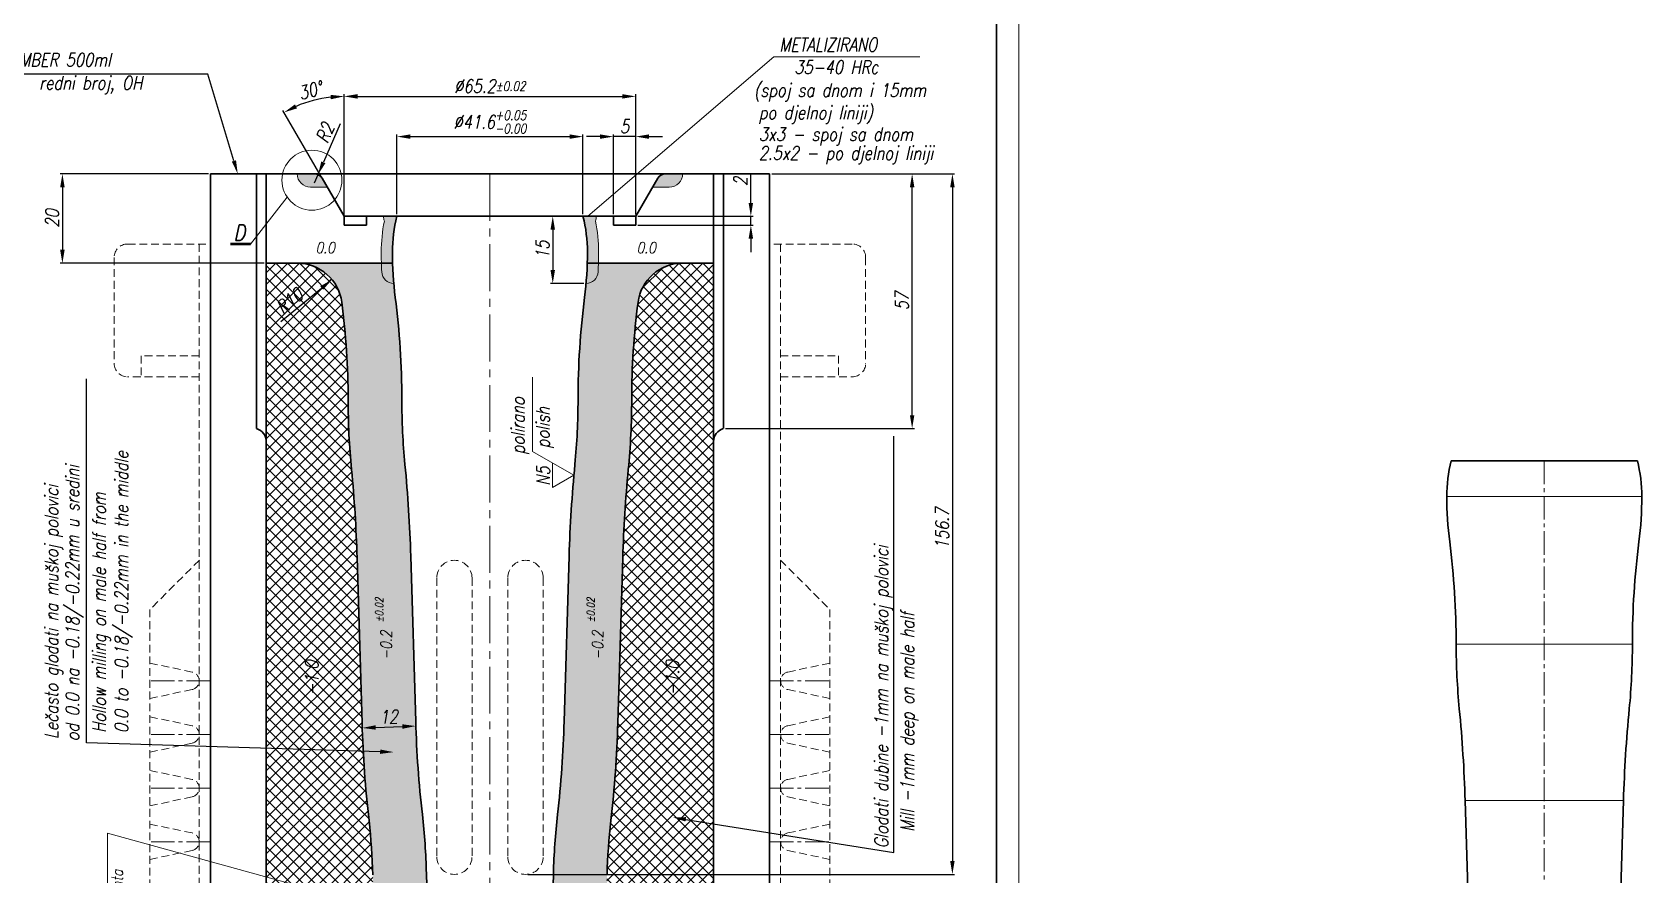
# Model space of a CAD drawing. Extents: x 459 to 1019, y 12 to 613.
# Drawn here: x 658.8 to 1018.7, y 197.3 to 385.8 of the extents above; entities that cross this region are included whole.
import ezdxf
from ezdxf import colors
from ezdxf.entities.mleader import LeaderData, LeaderLine
from ezdxf.math import Vec2, Vec3

# ---------------------------------------------------------------- set-up
doc = ezdxf.new("R2010")
doc.units = 0
doc.header["$LTSCALE"] = 7
doc.header["$MEASUREMENT"] = 0
doc.linetypes.add('CENTER2', pattern=[1.125, 0.75, -0.125, 0.125, -0.125])
doc.linetypes.add('HIDDEN', pattern=[0.375, 0.25, -0.125])
doc.layers.get('0').update_dxf_attribs({"linetype": 'CONTINUOUS', "lineweight": 15})
for name, color, linetype, lineweight in [('1', 1, 'CENTER2', 15), ('2', 2, 'HIDDEN', 15), ('3', 3, 'CONTINUOUS', 30), ('4', 5, 'CONTINUOUS', 50), ('8', 252, 'CONTINUOUS', 15), ('ENGLISH', 252, 'CONTINUOUS', 18)]:
    doc.layers.add(name, color=color, linetype=linetype, lineweight=lineweight)
doc.styles.add('ITALICT', font='ITALICT.shx', dxfattribs={"width": 0.8, "height": 3})
doc.styles.get("Standard").update_dxf_attribs({"font": 'isocp.shx', "height": 3})
doc.dimstyles.get("Standard").update_dxf_attribs({"dimtxt": 3, "dimasz": 3, "dimexe": 0.5, "dimexo": 0.5, "dimgap": 0.8, "dimtad": 1, "dimdsep": 46, "dimtxsty": 'ITALICT', "dimcen": 0.09, "dimazin": 2, "dimtfac": 1, "dimtmove": 0, "dimatfit": 3, "dimfxl": 1, "dimtolj": 1, "dimtzin": 0, "dimarcsym": 0})

# ---------------------------------------------------------------- blocks, each defined once
blk = doc.blocks.new('*D15')
at = {"color": 0, "lineweight": -2, "transparency": 16777216}
for p, q in [((728.56, 345.12), (728.56, 371.94)), ((731.56, 371.44), (790.76, 371.44)), ((793.76, 345.12), (793.76, 371.94))]:
    blk.add_line(p, q, dxfattribs=at)
at = {"color": 0, "transparency": 16777216}
for points in [[(731.56, 371.94), (731.56, 370.94), (728.56, 371.44)], [(790.76, 371.94), (790.76, 370.94), (793.76, 371.44)]]:
    blk.add_solid(points, dxfattribs=at)
at = {"color": 0, "transparency": 16777216, "insert": (761.16, 373.74), "char_height": 3, "attachment_point": 5, "style": 'ITALICT'}
blk.add_mtext('\\A1;%%c65.2{}{\\H0.71x;\\C3;%%p0.02}', dxfattribs=at)
blk = doc.blocks.new('*D36')
at = {"color": 0, "lineweight": -2, "transparency": 16777216}
for p, q in [((824.16, 354.12), (856.06, 354.12)), ((855.56, 300.12), (855.56, 351.12)), ((813.85, 297.12), (856.06, 297.12))]:
    blk.add_line(p, q, dxfattribs=at)
at = {"color": 0, "transparency": 16777216}
for points in [[(855.06, 351.12), (856.06, 351.12), (855.56, 354.12)], [(855.06, 300.12), (856.06, 300.12), (855.56, 297.12)]]:
    blk.add_solid(points, dxfattribs=at)
at = {"color": 0, "transparency": 16777216, "insert": (853.26, 325.62), "char_height": 3, "attachment_point": 5, "rotation": 90, "style": 'ITALICT'}
blk.add_mtext('\\A1;57', dxfattribs=at)
blk = doc.blocks.new('*D39')
at = {"color": 0, "lineweight": -2, "transparency": 16777216}
for p, q in [((824.16, 354.12), (865.06, 354.12)), ((864.56, 351.12), (864.56, 200.42)), ((769.61, 197.42), (865.06, 197.42))]:
    blk.add_line(p, q, dxfattribs=at)
at = {"color": 0, "transparency": 16777216}
for points in [[(864.06, 351.12), (865.06, 351.12), (864.56, 354.12)], [(864.06, 200.42), (865.06, 200.42), (864.56, 197.42)]]:
    blk.add_solid(points, dxfattribs=at)
at = {"color": 0, "transparency": 16777216, "insert": (862.26, 274.77), "char_height": 3, "attachment_point": 5, "rotation": 90, "style": 'ITALICT'}
blk.add_mtext('\\A1;156.7', dxfattribs=at)
blk = doc.blocks.new('*D40')
at = {"color": 0, "lineweight": -2, "transparency": 16777216}
for p, q in [((698.21, 354.12), (665.08, 354.12)), ((665.58, 351.12), (665.58, 337.12)), ((710.66, 334.12), (665.08, 334.12))]:
    blk.add_line(p, q, dxfattribs=at)
at = {"color": 0, "transparency": 16777216}
for points in [[(665.08, 351.12), (666.08, 351.12), (665.58, 354.12)], [(665.08, 337.12), (666.08, 337.12), (665.58, 334.12)]]:
    blk.add_solid(points, dxfattribs=at)
at = {"color": 0, "transparency": 16777216, "insert": (663.28, 344.12), "char_height": 3, "attachment_point": 5, "rotation": 90, "style": 'ITALICT'}
blk.add_mtext('\\A1;20', dxfattribs=at)
blk = doc.blocks.new('*D56')
at = {"color": 0, "lineweight": -2, "transparency": 16777216}
for p, q in [((740.36, 345.12), (740.36, 362.94)), ((743.36, 362.44), (778.96, 362.44)), ((781.96, 345.12), (781.96, 362.94))]:
    blk.add_line(p, q, dxfattribs=at)
at = {"color": 0, "transparency": 16777216}
for points in [[(743.36, 362.94), (743.36, 361.94), (740.36, 362.44)], [(778.96, 362.94), (778.96, 361.94), (781.96, 362.44)]]:
    blk.add_solid(points, dxfattribs=at)
at = {"color": 0, "transparency": 16777216, "insert": (761.16, 365.72), "char_height": 3, "attachment_point": 5, "style": 'ITALICT'}
blk.add_mtext('\\A1;%%c41.6{}{\\H0.71x;\\C3;\\S+0.05^ -0.00;}', dxfattribs=at)
blk = doc.blocks.new('*D57')
at = {"color": 0, "lineweight": -2, "transparency": 16777216}
for p, q in [((727.7, 365.31), (723.93, 356.7)), ((721.92, 352.12), (722.73, 353.95))]:
    blk.add_line(p, q, dxfattribs=at)
at = {"color": 0, "transparency": 16777216}
blk.add_solid([(723.47, 356.9), (724.39, 356.5), (722.73, 353.95)], dxfattribs=at)
at = {"color": 0, "transparency": 16777216, "insert": (724.31, 363.3), "char_height": 3, "attachment_point": 5, "rotation": 66.3525, "style": 'ITALICT'}
blk.add_mtext('\\A1;R2', dxfattribs=at)
blk = doc.blocks.new('*D89')
at = {"color": 0, "lineweight": -2, "transparency": 16777216}
for p, q in [((728.56, 345.62), (728.56, 371.95)), ((723.41, 353.55), (714.9, 368.29))]:
    blk.add_line(p, q, dxfattribs=at)
blk.add_arc((728.56, 344.62), 26.83, 96.4093, 113.5907, dxfattribs=at)
at = {"color": 0, "transparency": 16777216}
for points in [[(725.54, 371.78), (725.6, 370.79), (728.56, 371.45)], [(718.05, 368.76), (717.6, 369.66), (715.15, 367.86)]]:
    blk.add_solid(points, dxfattribs=at)
at = {"color": 0, "transparency": 16777216, "insert": (721.02, 372.76), "char_height": 3, "attachment_point": 5, "rotation": 15, "style": 'ITALICT'}
blk.add_mtext('\\A1;30°', dxfattribs=at)
blk = doc.blocks.new('*D94')
at = {"color": 0, "lineweight": -2, "transparency": 16777216}
for p, q in [((819.5, 347.62), (819.5, 354.16)), ((794.26, 344.62), (820, 344.62)), ((794.26, 342.62), (820, 342.62)), ((819.5, 342.62), (819.5, 344.62)), ((819.5, 339.62), (819.5, 336.62))]:
    blk.add_line(p, q, dxfattribs=at)
at = {"color": 0, "transparency": 16777216}
for points in [[(819, 347.62), (820, 347.62), (819.5, 344.62)], [(819, 339.62), (820, 339.62), (819.5, 342.62)]]:
    blk.add_solid(points, dxfattribs=at)
at = {"color": 0, "transparency": 16777216, "insert": (817.2, 352.39), "char_height": 3, "attachment_point": 5, "rotation": 90, "style": 'ITALICT'}
blk.add_mtext('\\A1;2', dxfattribs=at)
blk = doc.blocks.new('*D95')
at = {"color": 0, "lineweight": -2, "transparency": 16777216}
for p, q in [((785.76, 362.44), (782.76, 362.44)), ((788.76, 345.12), (788.76, 362.94)), ((793.76, 362.44), (788.76, 362.44)), ((793.76, 345.12), (793.76, 362.94)), ((796.76, 362.44), (799.76, 362.44))]:
    blk.add_line(p, q, dxfattribs=at)
at = {"color": 0, "transparency": 16777216}
for points in [[(785.76, 362.94), (785.76, 361.94), (788.76, 362.44)], [(796.76, 362.94), (796.76, 361.94), (793.76, 362.44)]]:
    blk.add_solid(points, dxfattribs=at)
at = {"color": 0, "transparency": 16777216, "insert": (791.26, 364.74), "char_height": 3, "attachment_point": 5, "style": 'ITALICT'}
blk.add_mtext('\\A1;5', dxfattribs=at)
blk = doc.blocks.new('*D96')
at = {"color": 0, "lineweight": -2, "transparency": 16777216}
for p, q in [((775.21, 341.62), (775.21, 332.62)), ((782.16, 329.62), (774.71, 329.62))]:
    blk.add_line(p, q, dxfattribs=at)
at = {"color": 0, "transparency": 16777216}
for points in [[(774.71, 341.62), (775.71, 341.62), (775.21, 344.62)], [(774.71, 332.62), (775.71, 332.62), (775.21, 329.62)]]:
    blk.add_solid(points, dxfattribs=at)
at = {"color": 0, "transparency": 16777216, "insert": (772.91, 337.12), "char_height": 3, "attachment_point": 5, "rotation": 90, "style": 'ITALICT'}
blk.add_mtext('\\A1;15', dxfattribs=at)
blk = doc.blocks.new('A$C06FE1C3C')
for p, q in [((-9.22, 5.32), (-9.22, 21.93)), ((-9.22, 5.32), (0, 0)), ((-4.76, 2.75), (-4.76, -2.75)), ((-4.76, -2.75), (0, 0))]:
    blk.add_line(p, q)
at = {"style": 'ITALICT', "width": 0.8}
for s, p in [('polirano', (-11.02, 4.68)), ('N5', (-5.38, -2.36))]:
    blk.add_text(s, height=3, rotation=90, dxfattribs=at).set_placement(p)
at = {"layer": 'ENGLISH', "style": 'ITALICT', "width": 0.8}
blk.add_text('polish', height=3, rotation=90, dxfattribs=at).set_placement((-5.45, 6.02))
blk = doc.blocks.new('*D104')
at = {"color": 0, "linetype": 'ByBlock', "lineweight": -2, "transparency": 16777216}
blk.add_line((714.42, 321.08), (723.54, 328.56), dxfattribs=at)
at = {"color": 0, "transparency": 16777216}
blk.add_solid([(723.22, 328.95), (723.86, 328.18), (725.86, 330.47)], dxfattribs=at)
at = {"color": 0, "transparency": 16777216, "insert": (716.36, 325.65), "char_height": 3, "attachment_point": 5, "rotation": 39.3801, "style": 'ITALICT'}
blk.add_mtext('\\A1;R10', dxfattribs=at)
blk = doc.blocks.new('*D105')
at = {"color": 0, "linetype": 'ByBlock', "lineweight": -2, "transparency": 16777216}
for p, q in [((732.59, 230.66), (732.59, 230.68)), ((735.6, 230.29), (741.6, 230.49)), ((744.58, 231.07), (744.58, 231.09))]:
    blk.add_line(p, q, dxfattribs=at)
at = {"color": 0, "transparency": 16777216}
for points in [[(735.59, 230.78), (735.62, 229.79), (732.6, 230.18)], [(741.58, 230.99), (741.62, 229.99), (744.6, 230.59)]]:
    blk.add_solid(points, dxfattribs=at)
at = {"color": 0, "transparency": 16777216, "insert": (738.52, 232.69), "char_height": 3, "attachment_point": 5, "rotation": 1.9436, "style": 'ITALICT'}
blk.add_mtext('\\A1;12', dxfattribs=at)

msp = doc.modelspace()

# ---------------------------------------------------------------- hatches: boundary and pattern name
h = msp.add_hatch(color=256)
h.dxf.hatch_style = 1
h.paths.add_polyline_path([(718.0794, 354.121, 0.41421356), (721.0794, 351.121), (724.8115, 351.121), (723.6568, 353.121, 0.26794919), (721.9247, 354.121)])
h.paths.add_polyline_path([(801.2491, 351.121, 0.41421356), (804.2491, 354.121), (800.4038, 354.121, 0.26794919), (798.6717, 353.121), (797.517, 351.121)])
h = msp.add_hatch(color=256)
h.dxf.hatch_style = 1
h.paths.add_polyline_path([(784.7698, 343.5585, 0.09075242), (784.9642, 344.621), (781.9642, 344.621, -0.06225775), (782.9642, 336.621, -0.00781393), (782.9252, 334.121), (785.4263, 334.121, 0.00757706), (785.4642, 336.621, 0.04992545)])
h.paths.add_polyline_path([(785.4263, 334.121), (782.9252, 334.121, -0.01409017), (782.6574, 329.621, 0.39847712), (785.3439, 332.1662, 0.00592936)])
h.paths.add_polyline_path([(739.4033, 334.121), (736.9021, 334.121, 0.00592936), (736.9846, 332.1662, 0.39847712), (739.6711, 329.621, -0.01409017)])
h.paths.add_polyline_path([(739.3642, 336.621, -0.06225775), (740.3642, 344.621), (737.3642, 344.621, 0.09075242), (737.5587, 343.5585, 0.04992545), (736.8642, 336.621, 0.00757706), (736.9021, 334.121), (739.4033, 334.121, -0.00781393)])
at = {"layer": '8'}
h = msp.add_hatch(dxfattribs=at)
h.set_pattern_fill('ANSI37', color=256, scale=15)
h.paths.add_polyline_path([(731.4695, 268.2644, 0.01675566), (730.2216, 287.974, -0.02418905), (729.4642, 303.621, 0.03247046), (728.0474, 325.4158, 0.37667691), (718.1315, 334.121), (711.1642, 334.121), (711.1642, 225.619), (732.832, 224.9746, -0.00599252), (732.5695, 231.2644)])
h.paths.add_polyline_path([(734.1301, 209.4403, -0.01484156), (732.832, 224.9746), (711.1642, 225.619), (711.1642, 196.8365), (735.1451, 190.238), (734.968, 197.3211, 0.02201802)])
h.paths.add_polyline_path([(735.1451, 190.238), (711.1642, 196.8365), (711.1642, 143.221), (726.0674, 143.221, 0.42155346), (736.0642, 153.471)])
h.paths.add_polyline_path([(811.1642, 334.121), (804.1969, 334.121, 0.37667691), (794.2811, 325.4158, 0.03247046), (792.8642, 303.621, -0.02418905), (792.1068, 287.974, 0.01675566), (790.8589, 268.2644), (789.7589, 231.2644, -0.02083593), (788.1983, 209.4403, 0.02201802), (787.3605, 197.3211), (786.2642, 153.471, 0.42155346), (796.2611, 143.221), (811.1642, 143.221)])
h.paths.add_polyline_path([(723.5862, 236.9022), (723.5862, 246.6307), (719.0862, 246.6307), (719.0862, 236.9022)], flags=24)
h.paths.add_polyline_path([(804.2179, 236.9022), (804.2179, 246.6307), (799.7179, 246.6307), (799.7179, 236.9022)], flags=24)
h.paths.add_polyline_path([(722.9972, 156.8458), (728.6897, 150.2667), (732.0927, 153.2111), (726.4002, 159.7902)], flags=24)
h.paths.add_polyline_path([(714.4283, 321.146), (721.153, 326.6658), (718.2979, 330.1441), (711.5732, 324.6243)], flags=24)
h = msp.add_hatch(dxfattribs=at)
h.set_pattern_fill('DOTS', color=256, scale=15)
h.paths.add_polyline_path([(742.1655, 289.1331, -0.02418905), (741.4642, 303.621, 0.03178603), (740.0096, 326.4803, -0.00987265), (739.6711, 329.621, -0.39847712), (736.9846, 332.1662, -0.00592936), (736.9021, 334.121), (718.1315, 334.121, -0.37667691), (728.0474, 325.4158, -0.03247046), (729.4642, 303.621, 0.02418905), (730.2216, 287.974, -0.01675566), (731.4695, 268.2644), (732.5695, 231.2644, 0.02083593), (734.1301, 209.4403, -0.02201802), (734.968, 197.3211), (735.1451, 190.238), (747.232, 186.9122), (746.9642, 197.621, 0.02201802), (746.0535, 210.794, -0.02083593), (744.5642, 231.621), (743.4642, 268.621, 0.01675566)])
h.paths.add_polyline_path([(792.1068, 287.974, 0.02418905), (792.8642, 303.621, -0.03247046), (794.2811, 325.4158, -0.37667691), (804.1969, 334.121), (785.4263, 334.121, -0.00592936), (785.3439, 332.1662, -0.39847712), (782.6574, 329.621, -0.00987265), (782.3189, 326.4803, 0.03178603), (780.8642, 303.621, -0.02418905), (780.1629, 289.1331, 0.01675566), (778.8642, 268.621), (777.7642, 231.621, -0.02083593), (776.2749, 210.794, 0.02201802), (775.3642, 197.621), (774.1892, 150.621, -0.42155346), (776.6275, 148.121), (776.505, 143.221), (796.2611, 143.221, -0.42155346), (786.2642, 153.471), (787.3605, 197.3211, -0.02201802), (788.1983, 209.4403, 0.02083593), (789.7589, 231.2644), (790.8589, 268.2644, -0.01675566)])
h.paths.add_polyline_path([(747.232, 186.9122), (735.1451, 190.238), (736.0642, 153.471, -0.42155346), (726.0674, 143.221), (745.8235, 143.221), (745.701, 148.121, -0.42155346), (748.1392, 150.621)])
h.paths.add_polyline_path([(737.7225, 253.869), (737.7225, 261.2107), (735.0975, 261.2107), (735.0975, 253.869)], flags=24)
h.paths.add_polyline_path([(739.8249, 244.9743), (739.8249, 253.0815), (736.0749, 253.0815), (736.0749, 244.9743)], flags=24)
h.paths.add_polyline_path([(787.1139, 244.9743), (787.1139, 253.0815), (783.3639, 253.0815), (783.3639, 244.9743)], flags=24)
h.paths.add_polyline_path([(785.0115, 253.869), (785.0115, 261.2107), (782.3865, 261.2107), (782.3865, 253.869)], flags=24)
h.paths.add_polyline_path([(736.0217, 230.3494), (741.1758, 230.5243), (741.0232, 235.0217), (735.869, 234.8468)], flags=24)

# ---------------------------------------------------------------- linework, layer by layer
for p, q in [((879.4079, 612.9628), (879.4079, 12.3608)), ((824.6164, 380.3021), (783.0552, 344.621)), ((857.2871, 380.3021), (824.6164, 380.3021)), ((721.0794, 351.121), (724.8115, 351.121)), ((801.2491, 351.121), (797.517, 351.121)), ((715.8269, 348.9113), (707.6362, 338.4)), ((728.5642, 345.121), (728.5642, 344.621)), ((793.7642, 344.621), (793.7642, 345.121)), ((675.6378, 167.989), (675.6378, 206.6119)), ((747.4463, 186.8532), (675.6378, 206.6119))]:
    msp.add_line(p, q)
msp.add_circle((721.3659, 352.696), 6.7086)
for centre, radius, start, end in [((721.0794, 354.121), 3, 180, 270), ((801.2491, 354.121), 3, 270, 0), ((771.8642, 336.621), 35, 168.567423, 180), ((740.3642, 344.621), 3, 180, 200.742103), ((781.9642, 344.621), 3, 339.257897, 0), ((750.4642, 336.621), 35, 0, 11.432577), ((819.3642, 336.621), 82.5, 180, 183.095394), ((702.9642, 336.621), 82.5, 356.904606, 0), ((739.6711, 332.3114), 2.6904, 183.095394, 269.999996), ((782.6574, 332.3114), 2.6904, 270.000004, 356.904606)]:
    msp.add_arc(centre, radius, start, end)
at = {"layer": '1', "ltscale": 2}
msp.add_line((761.1642, 354.121), (761.1642, 118.221), dxfattribs=at)
at = {"layer": '1'}
for p, q in [((996.8951, 289.9284), (996.8951, 80.9284)), ((698.542, 240.721), (685.1642, 240.721)), ((823.7865, 240.721), (837.1642, 240.721)), ((698.542, 228.721), (685.1642, 228.721)), ((823.7865, 228.721), (837.1642, 228.721)), ((698.542, 216.721), (685.1642, 216.721)), ((823.7865, 216.721), (837.1642, 216.721)), ((698.542, 204.721), (685.1642, 204.721)), ((823.7865, 204.721), (837.1642, 204.721))]:
    msp.add_line(p, q, dxfattribs=at)
at = {"layer": '2'}
for p, q in [((680.1642, 338.421), (698.7142, 338.421)), ((696.1642, 338.421), (696.1642, 155.771)), ((842.1642, 338.421), (823.6642, 338.421)), ((826.1642, 338.421), (826.1642, 155.771)), ((677.1642, 335.421), (677.1642, 311.721)), ((845.1642, 335.421), (845.1642, 311.721)), ((696.2142, 313.421), (683.2142, 313.421)), ((683.2142, 313.421), (683.2142, 308.721)), ((826.1142, 313.421), (839.1142, 313.421)), ((839.1142, 313.421), (839.1142, 308.721)), ((696.2142, 308.721), (680.1642, 308.721)), ((826.1142, 308.721), (842.1642, 308.721)), ((696.2142, 267.721), (685.1642, 256.671)), ((826.1142, 267.721), (837.1642, 256.671)), ((749.2642, 263.721), (749.2642, 201.371)), ((757.1642, 263.721), (757.1642, 201.371)), ((765.1642, 263.721), (765.1642, 201.371)), ((773.0642, 263.721), (773.0642, 201.371)), ((685.1642, 256.671), (685.1642, 121.221)), ((837.1642, 256.671), (837.1642, 121.221)), ((694.5801, 242.6773), (685.1642, 244.6787)), ((827.7484, 242.6773), (837.1642, 244.6787)), ((694.5801, 238.7647), (685.1642, 236.7633)), ((827.7484, 238.7647), (837.1642, 236.7633)), ((694.5801, 230.6773), (685.1642, 232.6787)), ((827.7484, 230.6773), (837.1642, 232.6787)), ((694.5801, 226.7647), (685.1642, 224.7633)), ((827.7484, 226.7647), (837.1642, 224.7633)), ((694.5801, 218.6773), (685.1642, 220.6787)), ((827.7484, 218.6773), (837.1642, 220.6787)), ((694.5801, 214.7647), (685.1642, 212.7633)), ((827.7484, 214.7647), (837.1642, 212.7633)), ((694.5801, 206.6773), (685.1642, 208.6787)), ((827.7484, 206.6773), (837.1642, 208.6787)), ((694.5801, 202.7647), (685.1642, 200.7633)), ((827.7484, 202.7647), (837.1642, 200.7633))]:
    msp.add_line(p, q, dxfattribs=at)
for centre, radius, start, end in [((680.1642, 335.421), 3, 90, 180), ((842.1642, 335.421), 3, 0, 90), ((680.1642, 311.721), 3, 180, 270), ((842.1642, 311.721), 3, 270, 0), ((753.2142, 263.721), 3.95, 0, 180), ((769.1142, 263.721), 3.95, 0, 180), ((694.1642, 240.721), 2, 282, 78), ((828.1642, 240.721), 2, 102, 258), ((694.1642, 228.721), 2, 282, 78), ((828.1642, 228.721), 2, 102, 258), ((694.1642, 216.721), 2, 282, 78), ((828.1642, 216.721), 2, 102, 258), ((694.1642, 204.721), 2, 282, 78), ((828.1642, 204.721), 2, 102, 258), ((753.2142, 201.371), 3.95, 180, 0), ((769.1142, 201.371), 3.95, 180, 0)]:
    msp.add_arc(centre, radius, start, end, dxfattribs=at)
at = {"layer": '3'}
for p, q in [((874.4079, 607.9628), (874.4079, 17.3608)), ((698.6642, 354.121), (698.6642, 118.221)), ((698.7142, 354.121), (761.1642, 354.121)), ((708.9804, 354.121), (708.9804, 297.121)), ((711.1642, 354.121), (711.1642, 118.221)), ((728.5642, 344.621), (723.6568, 353.121)), ((823.6642, 354.121), (761.1642, 354.121)), ((793.7642, 344.621), (798.6717, 353.121)), ((811.1642, 354.121), (811.1642, 118.221)), ((813.3481, 354.121), (813.3481, 297.121)), ((823.6642, 354.121), (823.6642, 118.221)), ((761.1642, 344.621), (728.5642, 344.621)), ((728.5642, 344.621), (728.5642, 342.621)), ((728.5642, 342.621), (733.5642, 342.621)), ((733.5642, 342.621), (733.5642, 344.621)), ((761.1642, 344.621), (793.7642, 344.621)), ((788.7642, 342.621), (788.7642, 344.621)), ((793.7642, 342.621), (788.7642, 342.621)), ((793.7642, 344.621), (793.7642, 342.621)), ((711.1642, 334.121), (739.4033, 334.121)), ((811.1642, 334.121), (782.9252, 334.121)), ((996.8951, 289.9284), (976.0951, 289.9284)), ((996.8951, 289.9284), (1017.6951, 289.9284)), ((732.5695, 231.2644), (731.4695, 268.2644)), ((744.5642, 231.621), (743.4642, 268.621)), ((777.7642, 231.621), (778.8642, 268.621)), ((789.7589, 231.2644), (790.8589, 268.2644)), ((980.2951, 176.9284), (979.1951, 213.9284)), ((1013.4951, 176.9284), (1014.5951, 213.9284)), ((748.4642, 137.621), (746.9642, 197.621)), ((773.8642, 137.621), (775.3642, 197.621))]:
    msp.add_line(p, q, dxfattribs=at)
for centre, radius, start, end in [((721.9247, 352.121), 2, 30, 90), ((800.4038, 352.121), 2, 90, 150), ((771.8642, 336.621), 32.5, 165.749967, 180), ((750.4642, 336.621), 32.5, 0, 14.250033), ((819.3642, 336.621), 80, 180, 187.282371), ((702.9642, 336.621), 80, 352.717629, 0), ((718.1315, 324.121), 10, 7.439067, 90), ((804.1969, 324.121), 10, 90, 172.560933), ((561.1285, 303.621), 168.3357, 0, 7.439067), ((561.1285, 303.621), 180.3357, 0, 7.282371), ((961.1999, 303.621), 180.3357, 172.717629, 180), ((961.1999, 303.621), 168.3357, 172.560933, 180), ((891.4642, 303.621), 162, 180, 185.54264), ((891.4642, 303.621), 150, 180, 185.54264), ((630.8642, 303.621), 150, 354.45736, 0), ((630.8642, 303.621), 162, 354.45736, 0), ((708.1642, 294.2342), 3, 0, 74.213144), ((814.1642, 294.2342), 3, 105.786856, 180), ((436.8546, 259.5056), 294.7452, 1.702886, 5.54264), ((436.8546, 259.5056), 306.7452, 1.702886, 5.54264), ((1085.4739, 259.5056), 306.7452, 174.45736, 178.297114), ((1085.4739, 259.5056), 294.7452, 174.45736, 178.297114), ((1007.5951, 281.9284), 32.5, 165.749967, 180), ((986.1951, 281.9284), 32.5, 0, 14.250033), ((1055.0951, 281.9284), 80, 180, 187.282371), ((938.6951, 281.9284), 80, 352.717629, 0), ((796.8594, 248.9284), 180.3357, 0, 7.282371), ((1196.9308, 248.9284), 180.3357, 172.717629, 180), ((1127.1951, 248.9284), 150, 180, 185.54264), ((866.5951, 248.9284), 150, 354.45736, 0), ((672.5854, 204.813), 306.7452, 1.702886, 5.54264), ((1321.2048, 204.813), 306.7452, 174.45736, 178.297114), ((995.0936, 239.0692), 262.6401, 181.702886, 186.477439), ((995.0936, 239.0692), 250.6401, 181.702886, 186.477439), ((527.2348, 239.0692), 250.6401, 353.522561, 358.297114), ((527.2348, 239.0692), 262.6401, 353.522561, 358.297114), ((597.0111, 193.8722), 138, 1.432096, 6.477439), ((597.0111, 193.8722), 150, 1.432096, 6.477439), ((925.3174, 193.8722), 150, 173.522561, 178.567904), ((925.3174, 193.8722), 138, 173.522561, 178.567904)]:
    msp.add_arc(centre, radius, start, end, dxfattribs=at)
at = {"layer": '4'}
msp.add_line((707.6362, 338.4), (703.1598, 338.4), dxfattribs=at)
at = {"layer": '8'}
for p, q in [((996.8951, 281.9284), (975.0951, 281.9284)), ((996.8951, 281.9284), (1018.6951, 281.9284)), ((996.8951, 248.9284), (977.1951, 248.9284)), ((996.8951, 248.9284), (1016.5951, 248.9284)), ((996.8951, 213.9284), (979.1951, 213.9284)), ((996.8951, 213.9284), (1014.5951, 213.9284))]:
    msp.add_line(p, q, dxfattribs=at)

# ---------------------------------------------------------------- block references
msp.add_blockref('A$C06FE1C3C', (779.9382, 286.7176))

# ---------------------------------------------------------------- texts
at = {"style": 'ITALICT', "width": 0.8}
for s, height, p in [('METALIZIRANO', 3, (825.8535, 381.5014)), ('GRAVIRATI: AMBER 500ml ', 3, (636.0654, 378.1176)), ('35-40 HRc', 3, (829.2144, 376.4931)), ('redni broj, OH', 3, (660.3813, 372.9599)), ('(spoj sa dnom i 15mm', 3, (820.1978, 371.3205)), ('po djelnoj liniji)', 3, (821.2702, 366.3191)), ('3x3 - spoj sa dnom', 3, (821.2702, 361.4863)), ('2.5x2 - po djelnoj liniji', 3, (821.2702, 357.2843)), ('D', 3.5, (703.9033, 339.2139)), ('0.0', 2.5, (722.194, 336.3391)), ('0.0', 2.5, (793.9629, 336.3391))]:
    msp.add_text(s, height=height, dxfattribs=at).set_placement(p)
for s, height, p in [('od 0.0 na -0.18/-0.22mm u sredini', 3, (669.3309, 227.1925)), ('Lečasto glodati na muškoj polovici', 3, (664.6574, 227.7178)), ('Glodati dubine -1mm na muškoj polovici', 3, (850.1644, 203.2715)), (' %%p0.02', 1.75, (737.285, 252.8399)), (' %%p0.02', 1.75, (784.574, 252.8399)), ('-0.2', 2.5, (739.1999, 245.4088)), ('-0.2', 2.5, (786.4889, 245.4088)), ('-1.0', 3, (722.8362, 237.4236)), ('-1.0', 3, (803.4679, 237.4236)), ('u podrucju segmenta', 2.5, (679.0902, 169.4123)), ('2 utora prekinuti u', 2.5, (674.7521, 169.4123))]:
    msp.add_text(s, height=height, rotation=90, dxfattribs=at).set_placement(p)
at = {"layer": 'ENGLISH', "style": 'ITALICT', "width": 0.8}
for s, p in [('0.0 to -0.18/-0.22mm in the middle', (680.286, 229.0175)), ('Hollow milling on male half from', (675.3049, 229.0863)), ('Mill -1mm deep on male half', (855.9937, 206.9419))]:
    msp.add_text(s, height=3, rotation=90, dxfattribs=at).set_placement(p)

# ---------------------------------------------------------------- dimensions: what is measured, and where the dimension line sits
dim = msp.add_angular_dim_2l(base=(723.9049, 371.0457), line1=((728.5642, 345.121), (728.5642, 344.621)), line2=((728.5642, 344.621), (723.6568, 353.121)), dimstyle='Standard')
dim.commit()
dim.dimension.update_dxf_attribs({"geometry": '*D89', "text_midpoint": (721.0242, 372.7607)})
dim = msp.add_linear_dim(base=(793.7642, 371.4384), p1=(728.5642, 344.621), p2=(793.7642, 344.621), text='%%c<>{}{\\H0.71x;\\C3;%%p0.02}', dimstyle='Standard', override={"dimtp": 0.02, "dimtm": 0.02, "dimtdec": 2, "dimtmove": 0, "dimtzin": 0})
dim.commit()
dim.dimension.update_dxf_attribs({"geometry": '*D15', "text_midpoint": (761.1642, 371.4384), "dimtype": 160})
dim = msp.add_linear_dim(base=(781.9642, 362.4384), p1=(740.3642, 344.621), p2=(781.9642, 344.621), text='%%c<>{}{\\H0.71x;\\C3;\\S+0.05^ -0.00;}', dimstyle='Standard', override={"dimtp": 0.05, "dimtm": 0, "dimtdec": 2, "dimtmove": 0, "dimtzin": 0})
dim.commit()
dim.dimension.update_dxf_attribs({"geometry": '*D56', "text_midpoint": (761.1642, 365.7234)})
dim = msp.add_radius_dim(center=(721.9247, 352.121), mpoint=(722.7269, 353.9531), dimstyle='Standard')
dim.commit()
dim.dimension.update_dxf_attribs({"geometry": '*D57', "text_midpoint": (724.3103, 363.3031)})
dim = msp.add_linear_dim(base=(788.7642, 362.4384), p1=(793.7642, 344.621), p2=(788.7642, 344.621), dimstyle='Standard')
dim.commit()
dim.dimension.update_dxf_attribs({"geometry": '*D95', "text_midpoint": (791.2642, 364.7384)})
for base, p1, p2, picture, middle in [((665.5849, 334.121), (698.7142, 354.121), (711.1642, 334.121), '*D40', (663.2849, 344.121)), ((775.2101, 329.621), (775.2101, 344.621), (782.6574, 329.621), '*D96', (772.9101, 337.121))]:
    dim = msp.add_linear_dim(base=base, p1=p1, p2=p2, angle=90, dimstyle='Standard')
    dim.commit()
    dim.dimension.update_dxf_attribs({"geometry": picture, "text_midpoint": middle})
dim = msp.add_linear_dim(base=(864.56, 197.421), p1=(823.6642, 354.121), p2=(769.1142, 197.421), angle=90, dimstyle='Standard', override={"dimtmove": 0})
dim.commit()
dim.dimension.update_dxf_attribs({"geometry": '*D39', "text_midpoint": (864.56, 274.771), "dimtype": 160})
dim = msp.add_linear_dim(base=(819.4956, 342.621), p1=(793.7642, 344.621), p2=(793.7642, 342.621), angle=90, dimstyle='Standard')
dim.commit()
dim.dimension.update_dxf_attribs({"geometry": '*D94', "text_midpoint": (819.4956, 352.3925), "dimtype": 160})
dim = msp.add_linear_dim(base=(855.56, 354.121), p1=(813.3481, 297.121), p2=(823.6642, 354.121), angle=90, dimstyle='Standard', override={"dimtmove": 0})
dim.commit()
dim.dimension.update_dxf_attribs({"geometry": '*D36', "text_midpoint": (853.26, 325.621)})
dim = msp.add_radius_dim(center=(718.1315, 324.121), mpoint=(725.8611, 330.4657), dimstyle='Standard', override={"dimarcsym": 1})
dim.commit()
dim.dimension.update_dxf_attribs({"geometry": '*D104', "text_midpoint": (717.8224, 323.8672), "dimtype": 164})
dim = msp.add_aligned_dim(p1=(732.6046, 230.1616), p2=(744.5977, 230.5686), distance=0.0217, dimstyle='Standard', override={"dimarcsym": 1})
dim.commit()
dim.dimension.update_dxf_attribs({"geometry": '*D105', "text_midpoint": (738.5224, 232.6855)})

# ---------------------------------------------------------------- leaders
ml = msp.add_multileader_mtext('Standard')
ml.set_content('', color=256)
ml.set_leader_properties()
ml.build(insert=Vec2(0, 0))
ml.multileader.update_dxf_attribs({"text_right_attachment_type": 6, "dogleg_length": 0.36, "arrow_head_size": 3})
ctx = ml.context
ctx.base_point, ctx.arrow_head_size, ctx.plane_origin = Vec3(632.5119, 378.4103), 3, Vec3(731.5598, 324.4181)
ctx.right_attachment, ctx.text_align_type = 6, 2
notes = []
notes.append((ctx, [(0, (1, 1, 0), (698.1253, 376.4103), (-1, 0), 61.6133, [(0, [(704.7848, 354.121)], 0, [])])]))
ctx.mtext.insert, ctx.mtext.alignment, ctx.mtext.flow_direction = Vec3(634.5119, 380.4103), 3, 5
ml = msp.add_multileader_mtext('Standard')
ml.set_content('', color=256)
ml.set_leader_properties()
ml.build(insert=Vec2(0, 0))
ml.multileader.update_dxf_attribs({"text_right_attachment_type": 6, "dogleg_length": 0.36, "arrow_head_size": 3})
ctx = ml.context
ctx.base_point, ctx.arrow_head_size, ctx.plane_origin, ctx.plane_x_axis, ctx.plane_y_axis = Vec3(672.9527, 310.2309), 3, Vec3(618.9605, 193.3804), Vec3(0, -1), Vec3(1, 0)
ctx.right_attachment, ctx.text_align_type = 6, 2
notes.append((ctx, [(0, (1, 1, 0), (670.9527, 226.8149), (0, 1), 79.416, [(0, [(739.6198, 224.7728)], 0, [])])]))
ctx.mtext.insert, ctx.mtext.text_direction, ctx.mtext.rotation, ctx.mtext.alignment, ctx.mtext.flow_direction = Vec3(674.9527, 308.2309), Vec3(0, -1), 4.71238898, 3, 5
ml = msp.add_multileader_mtext('Standard')
ml.set_content('', color=256)
ml.set_leader_properties()
ml.build(insert=Vec2(0, 0))
ml.multileader.update_dxf_attribs({"text_right_attachment_type": 6, "dogleg_length": 0.36, "arrow_head_size": 3})
ctx = ml.context
ctx.base_point, ctx.arrow_head_size, ctx.plane_origin, ctx.plane_x_axis, ctx.plane_y_axis = Vec3(853.4978, 297.4496), 3, Vec3(799.5055, 168.9111), Vec3(0, -1), Vec3(1, 0)
ctx.right_attachment, ctx.text_align_type = 6, 2
notes.append((ctx, [(0, (1, 1, 0), (851.4978, 202.3456), (0, 1), 91.104, [(0, [(801.9827, 210.2021)], 0, [])])]))
ctx.mtext.insert, ctx.mtext.text_direction, ctx.mtext.rotation, ctx.mtext.alignment, ctx.mtext.flow_direction = Vec3(855.4978, 295.4496), Vec3(0, -1), 4.71238898, 3, 5
for ctx, leaders in notes:
    for number, flags, end, landing, length, lines in leaders:
        leader = LeaderData()
        leader.index, (leader.has_last_leader_line, leader.has_dogleg_vector, leader.attachment_direction) = number, flags
        leader.last_leader_point, leader.dogleg_vector, leader.dogleg_length = Vec3(end), Vec3(landing), length
        for number, points, colour, breaks in lines:
            line = LeaderLine()
            line.index, line.vertices, line.color, line.breaks = number, Vec3.list(points), colors.encode_raw_color(colour), breaks
            leader.lines.append(line)
        ctx.leaders.append(leader)

doc.saveas('drawing.dxf')
